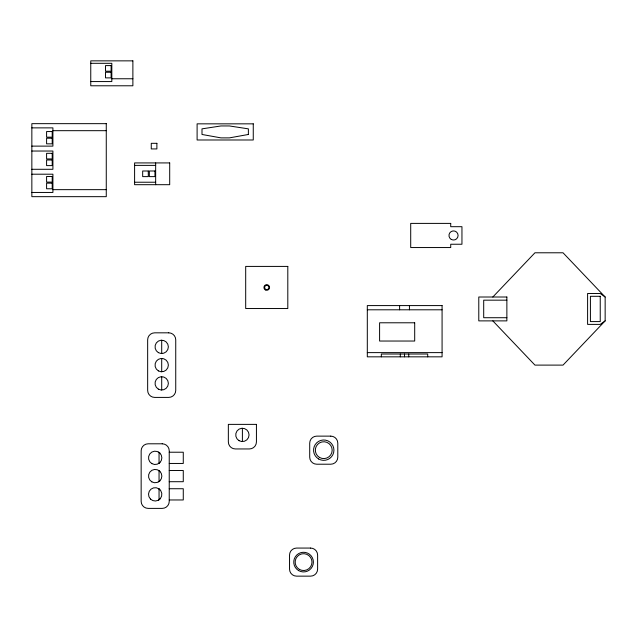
<?xml version="1.0" encoding="UTF-8"?>
<svg xmlns="http://www.w3.org/2000/svg" width="637" height="637" viewBox="0 0 637 637"><rect width="100%" height="100%" fill="white"/><g stroke="black" fill="none" stroke-linecap="round" stroke-linejoin="round"><path stroke-width="0.96" d="M492.831 297.009L534.945 252.785L563.028 252.785L605.15 297.009L605.15 320.881L563.028 365.105L534.945 365.105L492.831 320.881M158.525 463.617L159.911 462.558M158.525 481.867L159.911 480.808M158.525 500.125L159.911 499.066M605.15 320.881L600.237 324.392L587.601 324.392L587.601 293.49L600.237 293.49L605.15 297.009M90.757 63.31L111.817 63.31L111.817 81.568L90.757 81.568M111.817 78.757L132.878 78.757M31.85 127.87L52.911 127.87L52.911 146.12L31.85 146.12M52.911 130.681L106.268 130.681M31.85 151.033L52.911 151.033L52.911 169.291L31.85 169.291M134.598 165.381L155.659 165.381M31.85 174.204L52.911 174.204L52.911 192.454L31.85 192.454M134.598 182.23L155.659 182.23M52.911 189.651L106.268 189.651M506.869 300.17L483.698 300.17L483.698 317.72L506.869 317.72M367.31 309.797L442.078 309.797M367.31 352.619L442.078 352.619M169.235 452.222L183.273 452.222L183.273 463.457L169.235 463.457M169.235 470.48L183.273 470.48L183.273 481.707L169.235 481.707M169.235 488.73L183.273 488.73L183.273 499.965L169.235 499.965M158.525 452.063L159.911 453.122M158.525 470.321L159.911 471.38M158.525 488.571L159.911 489.63M427.706 356.831L427.706 354.021L381.332 354.021L381.332 356.831M409.432 305.585L409.432 309.797M408.731 354.021L408.731 356.831M404.519 354.021L404.519 356.831M400.307 354.021L400.307 356.831M399.606 305.585L399.606 309.797M242.394 428.239L242.394 441.576M161.702 340.19L161.702 353.535M161.702 358.448L161.702 371.785M161.702 376.698L161.702 390.035M159.051 452.469L159.051 463.21M159.051 470.719L159.051 481.468M159.051 488.977L159.051 499.719M155.659 162.921L155.659 184.69M264.666 287.136L264.65 287.685A2.102 2.102 0 0 0 266.417 289.548L266.967 289.564A2.102 2.102 0 0 0 268.83 287.797L268.846 287.247A2.102 2.102 0 0 0 267.078 285.384L266.529 285.368A2.102 2.102 0 0 0 264.666 287.136M248.374 134.471L229.4 137.879L220.975 137.879L202.001 134.471L202.001 128.857L220.975 125.951L229.4 125.951L248.374 128.857L248.374 134.471M132.878 60.857L90.757 60.857L90.757 85.78L132.878 85.78L132.878 60.857M111.117 65.595L105.503 65.595L105.503 71.209L111.117 71.209L111.117 65.595M111.117 72.26L105.503 72.26L105.503 77.881L111.117 77.881L111.117 72.26M106.268 123.658L31.85 123.658L31.85 196.666L106.268 196.666L106.268 123.658M253.263 123.841L197.104 123.841L197.104 139.989L253.263 139.989L253.263 123.841M52.21 131.556L46.589 131.556L46.589 137.17L52.21 137.17L52.21 131.556M52.21 138.221L46.589 138.221L46.589 143.843L52.21 143.843L52.21 138.221M156.885 143.317L151.264 143.317L151.264 148.931L156.885 148.931L156.885 143.317M52.21 153.318L46.589 153.318L46.589 158.931L52.21 158.931L52.21 153.318M52.21 159.991L46.589 159.991L46.589 165.604L52.21 165.604L52.21 159.991M169.697 162.921L134.598 162.921L134.598 184.69L169.697 184.69L169.697 162.921M148.286 170.995L142.672 170.995L142.672 176.616L148.286 176.616L148.286 170.995M154.958 170.995L149.345 170.995L149.345 176.616L154.958 176.616L154.958 170.995M52.21 176.481L46.589 176.481L46.589 182.102L52.21 182.102L52.21 176.481M52.21 183.153L46.589 183.153L46.589 188.767L52.21 188.767L52.21 183.153M450.717 223.396L410.706 223.396L410.706 247.546L450.717 247.546L450.717 244.242L461.952 244.242L461.952 226.692L450.717 226.692L450.717 223.396M287.805 266.409L245.691 266.409L245.691 308.531L287.805 308.531L287.805 266.409M600.237 296.309L590.411 296.309L590.411 321.581L600.237 321.581L600.237 296.309M506.869 297.009L478.785 297.009L478.785 320.881L506.869 320.881L506.869 297.009M442.078 305.585L367.31 305.585L367.31 356.831L442.078 356.831L442.078 305.585M414.695 322.784L379.596 322.784L379.596 341.034L414.695 341.034L414.695 322.784M168.717 332.825L154.68 332.825A7.023 7.023 0 0 0 147.657 339.839L147.657 390.385A7.023 7.023 0 0 0 154.68 397.408L168.717 397.408A7.023 7.023 0 0 0 175.74 390.385L175.74 339.839A7.023 7.023 0 0 0 168.717 332.825M256.432 424.377L228.349 424.377L228.349 441.927A7.023 7.023 0 0 0 235.372 448.95L249.409 448.95A7.023 7.023 0 0 0 256.432 441.927L256.432 424.377M330.77 436.13L316.732 436.13A7.023 7.023 0 0 0 309.709 443.153L309.709 457.191A7.023 7.023 0 0 0 316.732 464.214L330.77 464.214A7.023 7.023 0 0 0 337.793 457.191L337.793 443.153A7.023 7.023 0 0 0 330.77 436.13M162.212 443.798L148.174 443.798A7.023 7.023 0 0 0 141.151 450.821L141.151 501.367A7.023 7.023 0 0 0 148.174 508.39L162.212 508.39A7.023 7.023 0 0 0 169.235 501.367L169.235 450.821A7.023 7.023 0 0 0 162.212 443.798M310.601 548.067L296.555 548.067A7.023 7.023 0 0 0 289.54 555.082L289.54 569.128A7.023 7.023 0 0 0 296.555 576.143L310.601 576.143A7.023 7.023 0 0 0 317.616 569.128L317.616 555.082A7.023 7.023 0 0 0 310.601 548.067M451.243 239.416A4.563 4.563 0 0 0 458.091 235.467A4.563 4.563 0 0 0 451.243 231.518A4.563 4.563 0 0 0 451.243 239.416M158.366 370.893A6.673 6.673 0 0 0 168.367 365.112A6.673 6.673 0 0 0 158.366 359.34A6.673 6.673 0 0 0 158.366 370.893M158.366 389.143A6.673 6.673 0 0 0 168.367 383.37A6.673 6.673 0 0 0 158.366 377.59A6.673 6.673 0 0 0 158.366 389.143M158.366 352.635A6.673 6.673 0 0 0 168.367 346.862A6.673 6.673 0 0 0 158.366 341.09A6.673 6.673 0 0 0 158.366 352.635M239.058 440.685A6.673 6.673 0 0 0 249.059 434.912A6.673 6.673 0 0 0 239.058 429.131A6.673 6.673 0 0 0 239.058 440.685M151.853 463.617A6.673 6.673 0 0 0 161.862 457.844A6.673 6.673 0 0 0 151.853 452.063A6.673 6.673 0 0 0 151.853 463.617M151.853 481.867A6.673 6.673 0 0 0 161.862 476.094A6.673 6.673 0 0 0 151.853 470.321A6.673 6.673 0 0 0 151.853 481.867M150.475 499.066A6.673 6.673 0 0 0 161.631 496.072A6.673 6.673 0 0 0 153.461 487.902A6.673 6.673 0 0 0 150.475 499.066M298.665 570.617A9.826 9.826 0 0 0 313.404 562.105A9.826 9.826 0 0 0 298.665 553.593A9.826 9.826 0 0 0 298.665 570.617M299.366 569.398A8.424 8.424 0 0 0 312.003 562.105A8.424 8.424 0 0 0 299.366 554.811A8.424 8.424 0 0 0 299.366 569.398M318.659 458.99A10.176 10.176 0 0 0 333.931 450.176A10.176 10.176 0 0 0 318.659 441.353A10.176 10.176 0 0 0 318.659 458.99M319.543 457.47A8.424 8.424 0 0 0 332.18 450.176A8.424 8.424 0 0 0 319.543 442.874A8.424 8.424 0 0 0 319.543 457.47M265.342 289.899A2.811 2.811 0 0 0 269.555 287.47A2.811 2.811 0 0 0 265.342 285.034A2.811 2.811 0 0 0 265.342 289.899"/></g></svg>
